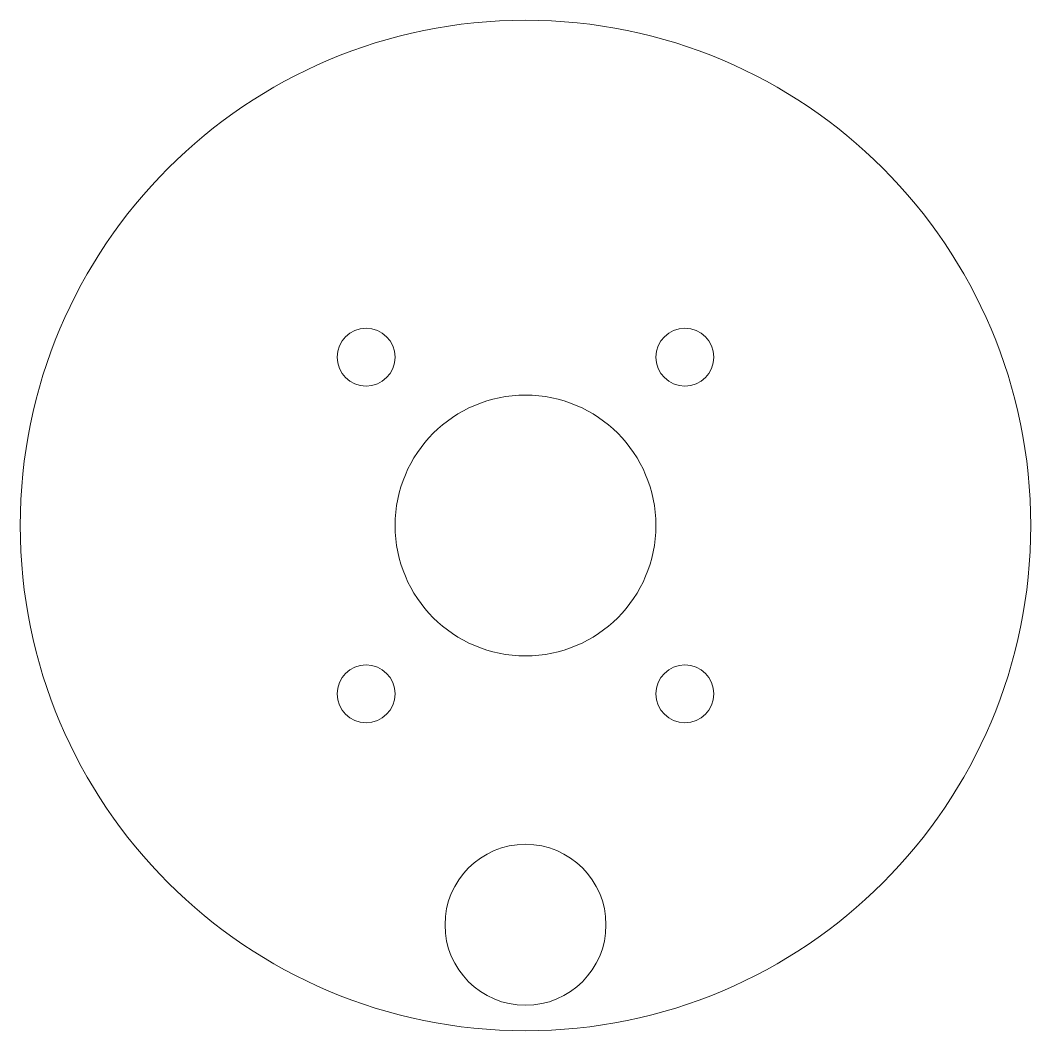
# Model space of a CAD drawing. Header units: millimetres. Extents: x -34.9 to 34.9, y -34.9 to 34.9.
import ezdxf

# ---------------------------------------------------------------- set-up
doc = ezdxf.new("R2010")
doc.units = ezdxf.units.MM

msp = doc.modelspace()

# ---------------------------------------------------------------- linework, layer by layer
at = {"color": 7, "linetype": 'Continuous', "lineweight": 15}
for centre, radius in [((0, 0), 34.875), ((-11, 11.619), 2), ((11, 11.619), 2), ((0, 0), 9), ((-11, -11.619), 2), ((11, -11.619), 2), ((0, -27.559), 5.556)]:
    msp.add_circle(centre, radius, dxfattribs=at)

doc.saveas('drawing.dxf')
